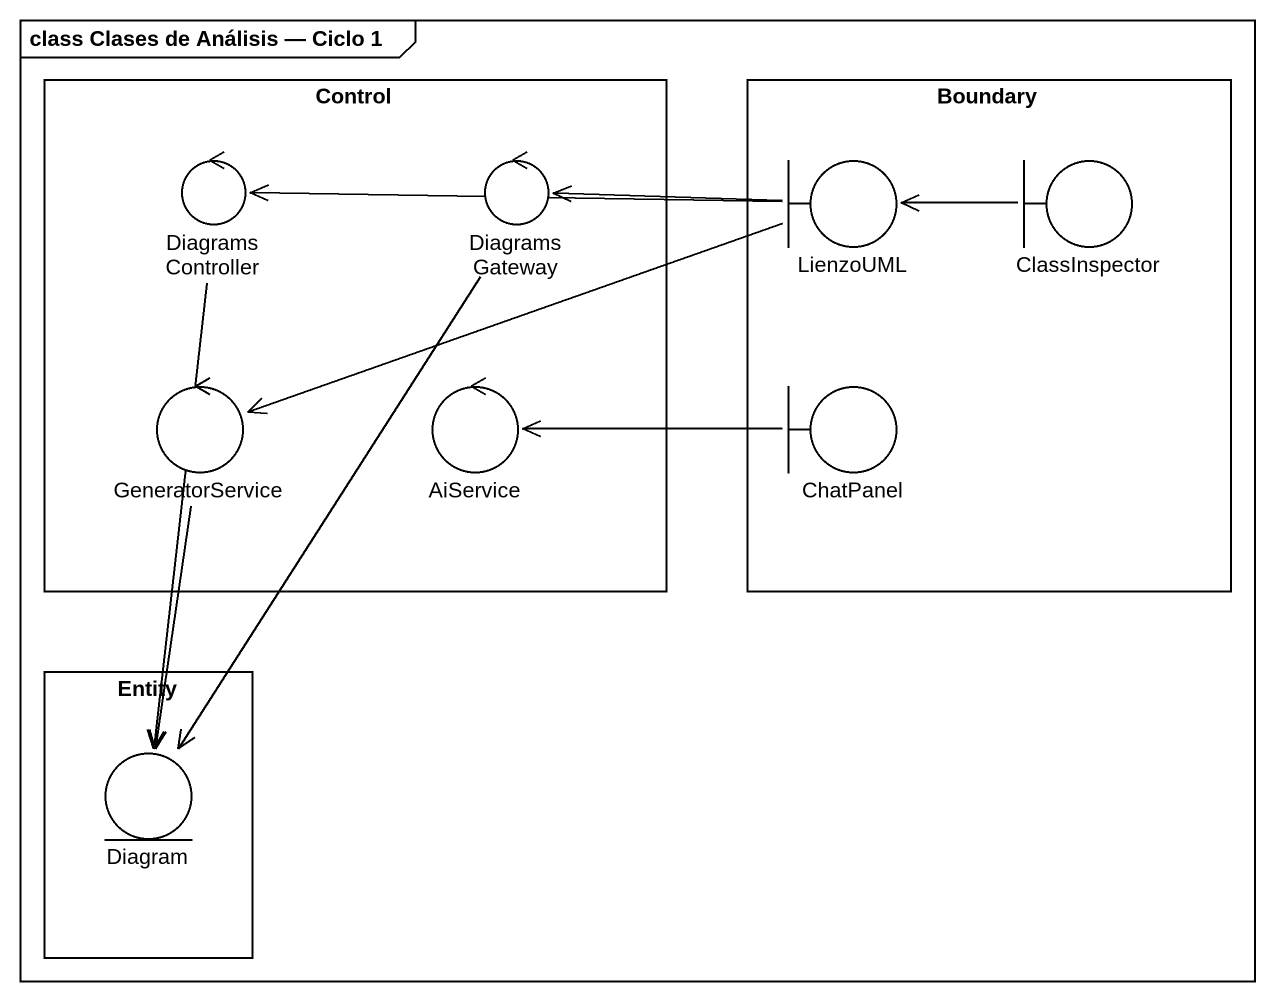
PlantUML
@startuml
mainframe class Clases de Análisis — Ciclo 1
rectangle "Control" as Control_ {
  control DiagramsController
  control DiagramsGateway
  control GeneratorService
  control AiService
}
rectangle "Boundary" as Boundary_ {
  boundary LienzoUML
  boundary ClassInspector
  boundary ChatPanel
}
rectangle "Entity" as Entity_ {
  entity Diagram
}
DiagramsController --> Diagram
DiagramsGateway --> Diagram
LienzoUML -left-> DiagramsController
LienzoUML -left-> DiagramsGateway
LienzoUML -left-> GeneratorService
ClassInspector -left-> LienzoUML
GeneratorService --> Diagram
ChatPanel -left-> AiService
@enduml
